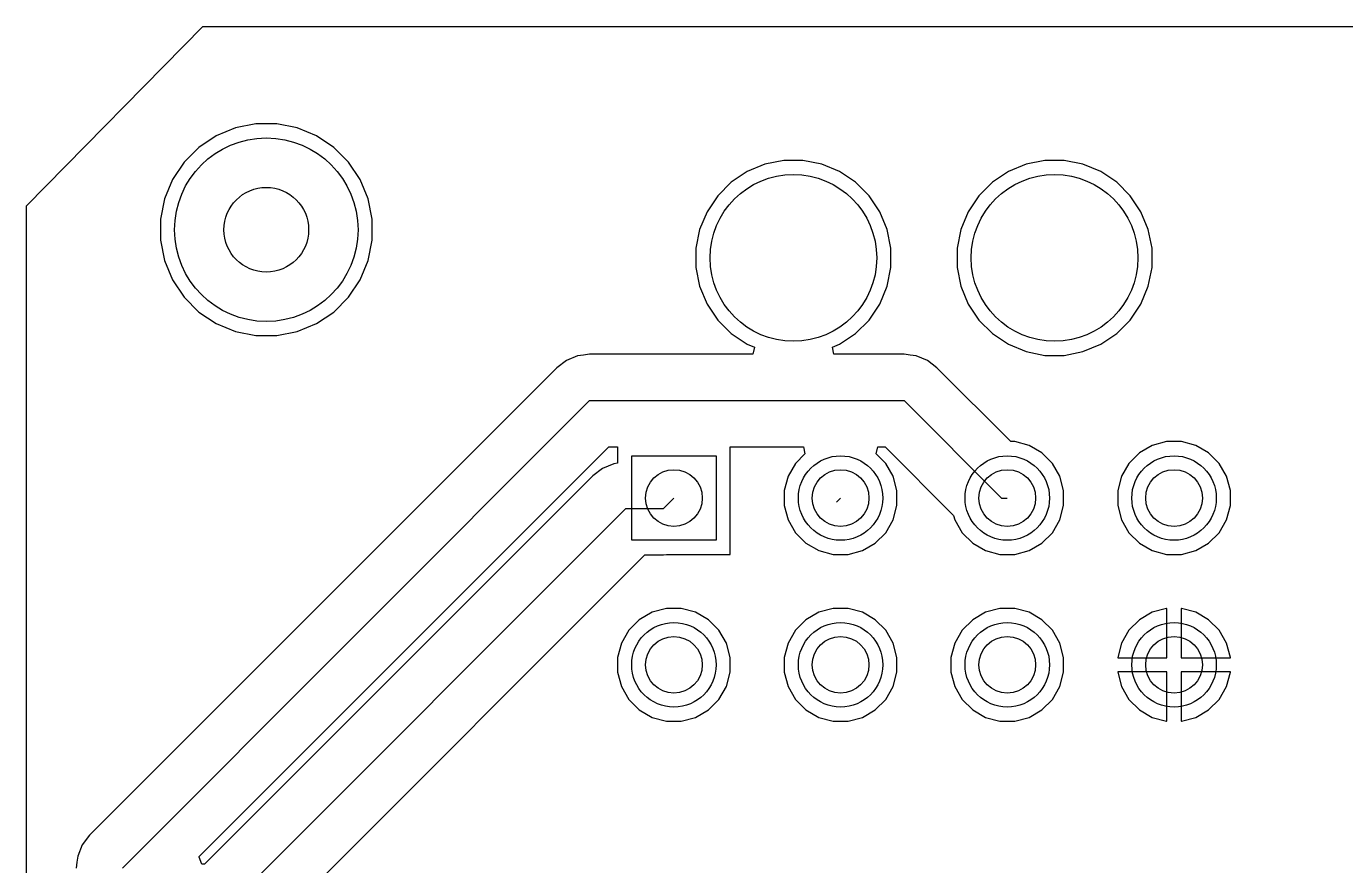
# Model space of a CAD drawing. Header units: inches. Extents: x 58 to 161, y 42 to 107.
# Drawn here: x 58.17 to 81.91, y 92.32 to 107.42 of the extents above; entities that cross this region are included whole.
import ezdxf

# ---------------------------------------------------------------- set-up
doc = ezdxf.new("R2010")
doc.units = ezdxf.units.IN
doc.layers.add('Pad Holes', color=156, linetype='Continuous')
doc.layers.add('Top Layer', color=1, linetype='Continuous')

# ---------------------------------------------------------------- blocks, each defined once
blk = doc.blocks.new('MOLEX_430450800_49')
at = {"layer": 'Pad Holes'}
for centre, radius in [((-9, 3), 0.51), ((-6, 3), 0.51), ((-3, 3), 0.51), ((0, 3), 0.51), ((-9, 0), 0.51), ((-6, 0), 0.51), ((-3, 0), 0.51), ((0, 0), 0.51), ((-6.85, -4.32), 1.5), ((-2.15, -4.32), 1.5)]:
    blk.add_circle(centre, radius, dxfattribs=at)
at = {"layer": 'Top Layer'}
for p, q in [((-0.76, 0.76), (0.76, 0.76)), ((-0.76, -0.76), (-0.76, 0.76)), ((0.76, 0.76), (0.76, -0.76)), ((0.76, -0.76), (-0.76, -0.76))]:
    blk.add_line(p, q, dxfattribs=at)
for centre, radius in [((-9, 3), 0.76), ((-6, 3), 0.76), ((-3, 3), 0.76), ((0, 3), 0.76), ((-9, 0), 0.76), ((-6, 0), 0.76), ((-3, 0), 0.76), ((-6.85, -4.32), 1.5), ((-2.15, -4.32), 1.5)]:
    blk.add_circle(centre, radius, dxfattribs=at)

msp = doc.modelspace()

# ---------------------------------------------------------------- linework, layer by layer
at = {"layer": 'Pad Holes'}
msp.add_circle((62.484, 103.759), 1.651, dxfattribs=at)
at = {"layer": 'Top Layer'}
for p, q in [((58.166, 104.191), (61.341, 107.417)), ((61.341, 107.417), (125.539, 107.417)), ((62.296, 105.664), (61.928, 105.591)), ((62.672, 105.664), (62.296, 105.664)), ((63.04, 105.591), (62.672, 105.664)), ((61.582, 105.447), (61.27, 105.239)), ((61.928, 105.591), (61.582, 105.447)), ((63.386, 105.447), (63.04, 105.591)), ((63.698, 105.239), (63.386, 105.447)), ((61.27, 105.239), (61.004, 104.973)), ((63.964, 104.973), (63.698, 105.239)), ((61.004, 104.973), (60.796, 104.661)), ((64.172, 104.661), (63.964, 104.973)), ((71.457, 104.94), (71.138, 104.807)), ((71.796, 105.007), (71.457, 104.94)), ((72.142, 105.007), (71.796, 105.007)), ((72.481, 104.94), (72.142, 105.007)), ((72.8, 104.807), (72.481, 104.94)), ((76.157, 104.94), (75.838, 104.807)), ((76.496, 105.007), (76.157, 104.94)), ((76.842, 105.007), (76.496, 105.007)), ((77.181, 104.94), (76.842, 105.007)), ((77.5, 104.807), (77.181, 104.94)), ((71.138, 104.807), (70.851, 104.615)), ((73.087, 104.615), (72.8, 104.807)), ((75.838, 104.807), (75.551, 104.615)), ((77.787, 104.615), (77.5, 104.807)), ((60.796, 104.661), (60.652, 104.315)), ((64.316, 104.315), (64.172, 104.661)), ((70.851, 104.615), (70.607, 104.371)), ((73.331, 104.371), (73.087, 104.615)), ((75.551, 104.615), (75.307, 104.371)), ((78.031, 104.371), (77.787, 104.615)), ((60.652, 104.315), (60.579, 103.947)), ((64.389, 103.947), (64.316, 104.315)), ((70.607, 104.371), (70.415, 104.084)), ((73.523, 104.084), (73.331, 104.371)), ((75.307, 104.371), (75.115, 104.084)), ((78.223, 104.084), (78.031, 104.371)), ((58.166, 44.907), (58.166, 104.191)), ((70.415, 104.084), (70.282, 103.765)), ((73.656, 103.765), (73.523, 104.084)), ((75.115, 104.084), (74.982, 103.765)), ((78.356, 103.765), (78.223, 104.084)), ((60.579, 103.947), (60.579, 103.571)), ((64.389, 103.571), (64.389, 103.947)), ((70.282, 103.765), (70.215, 103.426)), ((73.723, 103.426), (73.656, 103.765)), ((74.982, 103.765), (74.915, 103.426)), ((78.423, 103.426), (78.356, 103.765)), ((60.579, 103.571), (60.652, 103.203)), ((64.316, 103.203), (64.389, 103.571)), ((70.215, 103.426), (70.215, 103.08)), ((73.723, 103.08), (73.723, 103.426)), ((74.915, 103.426), (74.915, 103.08)), ((78.423, 103.08), (78.423, 103.426)), ((60.652, 103.203), (60.796, 102.857)), ((64.172, 102.857), (64.316, 103.203)), ((70.215, 103.08), (70.282, 102.741)), ((73.656, 102.741), (73.723, 103.08)), ((74.915, 103.08), (74.982, 102.741)), ((78.356, 102.741), (78.423, 103.08)), ((60.796, 102.857), (61.004, 102.545)), ((63.964, 102.545), (64.172, 102.857)), ((70.282, 102.741), (70.415, 102.422)), ((73.523, 102.422), (73.656, 102.741)), ((74.982, 102.741), (75.115, 102.422)), ((78.223, 102.422), (78.356, 102.741)), ((61.004, 102.545), (61.27, 102.279)), ((63.698, 102.279), (63.964, 102.545)), ((70.415, 102.422), (70.607, 102.135)), ((73.331, 102.135), (73.523, 102.422)), ((75.115, 102.422), (75.307, 102.135)), ((78.031, 102.135), (78.223, 102.422)), ((61.27, 102.279), (61.582, 102.071)), ((63.386, 102.071), (63.698, 102.279)), ((70.607, 102.135), (70.851, 101.891)), ((73.087, 101.891), (73.331, 102.135)), ((75.307, 102.135), (75.551, 101.891)), ((77.787, 101.891), (78.031, 102.135)), ((61.582, 102.071), (61.928, 101.927)), ((61.928, 101.927), (62.296, 101.854)), ((62.296, 101.854), (62.672, 101.854)), ((62.672, 101.854), (63.04, 101.927)), ((63.04, 101.927), (63.386, 102.071)), ((70.851, 101.891), (71.138, 101.699)), ((72.8, 101.699), (73.087, 101.891)), ((75.551, 101.891), (75.838, 101.699)), ((77.5, 101.699), (77.787, 101.891)), ((71.138, 101.699), (71.267, 101.645)), ((71.267, 101.645), (71.242, 101.518)), ((72.671, 101.645), (72.8, 101.699)), ((72.696, 101.518), (72.671, 101.645)), ((75.838, 101.699), (76.157, 101.566)), ((77.181, 101.566), (77.5, 101.699)), ((67.884, 101.407), (67.712, 101.274)), ((68.085, 101.49), (67.884, 101.407)), ((68.193, 101.504), (68.085, 101.49)), ((68.301, 101.518), (68.193, 101.504)), ((71.242, 101.518), (68.301, 101.518)), ((73.964, 101.518), (72.696, 101.518)), ((74.072, 101.504), (73.964, 101.518)), ((74.18, 101.49), (74.072, 101.504)), ((74.381, 101.407), (74.18, 101.49)), ((74.553, 101.274), (74.381, 101.407)), ((76.157, 101.566), (76.496, 101.499)), ((76.496, 101.499), (76.842, 101.499)), ((76.842, 101.499), (77.181, 101.566)), ((67.712, 101.274), (59.304, 92.867)), ((75.88, 99.947), (74.553, 101.274)), ((59.893, 92.278), (68.301, 100.686)), ((68.301, 100.686), (73.964, 100.686)), ((73.964, 100.686), (75.717, 98.933)), ((61.275, 92.483), (68.645, 99.853)), ((68.645, 99.853), (68.805, 99.853)), ((68.805, 99.853), (68.805, 99.558)), ((70.833, 97.919), (70.833, 99.853)), ((70.833, 99.853), (72.152, 99.853)), ((72.178, 99.726), (72.008, 99.556)), ((72.152, 99.853), (72.178, 99.726)), ((73.46, 99.726), (73.486, 99.853)), ((73.63, 99.556), (73.46, 99.726)), ((73.486, 99.853), (73.62, 99.853)), ((73.62, 99.853), (74.853, 98.619)), ((75.952, 99.947), (75.88, 99.947)), ((76.21, 99.878), (75.952, 99.947)), ((76.442, 99.744), (76.21, 99.878)), ((76.63, 99.556), (76.442, 99.744)), ((78.196, 99.744), (78.008, 99.556)), ((78.428, 99.878), (78.196, 99.744)), ((78.686, 99.947), (78.428, 99.878)), ((78.952, 99.947), (78.686, 99.947)), ((79.21, 99.878), (78.952, 99.947)), ((79.442, 99.744), (79.21, 99.878)), ((79.63, 99.556), (79.442, 99.744)), ((68.736, 99.549), (68.535, 99.466)), ((68.805, 99.558), (68.736, 99.549)), ((72.008, 99.556), (71.874, 99.324)), ((73.764, 99.324), (73.63, 99.556)), ((76.764, 99.324), (76.63, 99.556)), ((78.008, 99.556), (77.874, 99.324)), ((79.764, 99.324), (79.63, 99.556)), ((68.362, 99.333), (61.374, 92.345)), ((68.535, 99.466), (68.362, 99.333)), ((71.874, 99.324), (71.805, 99.066)), ((73.833, 99.066), (73.764, 99.324)), ((76.833, 99.066), (76.764, 99.324)), ((77.874, 99.324), (77.805, 99.066)), ((79.833, 99.066), (79.764, 99.324)), ((71.805, 99.066), (71.805, 98.8)), ((73.833, 98.8), (73.833, 99.066)), ((76.833, 98.8), (76.833, 99.066)), ((77.805, 99.066), (77.805, 98.8)), ((79.833, 98.8), (79.833, 99.066)), ((69.63, 98.744), (69.819, 98.933)), ((71.805, 98.8), (71.874, 98.542)), ((72.747, 98.861), (72.819, 98.933)), ((73.764, 98.542), (73.833, 98.8)), ((75.717, 98.933), (75.819, 98.933)), ((76.764, 98.542), (76.833, 98.8)), ((77.805, 98.8), (77.874, 98.542)), ((79.764, 98.542), (79.833, 98.8)), ((61.931, 91.724), (68.951, 98.744)), ((68.951, 98.744), (69.63, 98.744)), ((71.874, 98.542), (72.008, 98.31)), ((73.63, 98.31), (73.764, 98.542)), ((74.853, 98.619), (74.874, 98.542)), ((74.874, 98.542), (75.008, 98.31)), ((76.63, 98.31), (76.764, 98.542)), ((77.874, 98.542), (78.008, 98.31)), ((79.63, 98.31), (79.764, 98.542)), ((72.008, 98.31), (72.196, 98.122)), ((73.442, 98.122), (73.63, 98.31)), ((75.008, 98.31), (75.196, 98.122)), ((76.442, 98.122), (76.63, 98.31)), ((78.008, 98.31), (78.196, 98.122)), ((79.442, 98.122), (79.63, 98.31)), ((72.196, 98.122), (72.428, 97.988)), ((73.21, 97.988), (73.442, 98.122)), ((75.196, 98.122), (75.428, 97.988)), ((76.21, 97.988), (76.442, 98.122)), ((78.196, 98.122), (78.428, 97.988)), ((79.21, 97.988), (79.442, 98.122)), ((62.947, 91.563), (69.296, 97.912)), ((69.296, 97.912), (69.63, 97.912)), ((69.63, 97.912), (69.685, 97.919)), ((69.685, 97.919), (70.833, 97.919)), ((72.428, 97.988), (72.686, 97.919)), ((72.686, 97.919), (72.952, 97.919)), ((72.952, 97.919), (73.21, 97.988)), ((75.428, 97.988), (75.686, 97.919)), ((75.686, 97.919), (75.952, 97.919)), ((75.952, 97.919), (76.21, 97.988)), ((78.428, 97.988), (78.686, 97.919)), ((78.686, 97.919), (78.952, 97.919)), ((78.952, 97.919), (79.21, 97.988)), ((69.428, 96.878), (69.196, 96.744)), ((69.686, 96.947), (69.428, 96.878)), ((69.952, 96.947), (69.686, 96.947)), ((70.21, 96.878), (69.952, 96.947)), ((70.442, 96.744), (70.21, 96.878)), ((72.428, 96.878), (72.196, 96.744)), ((72.686, 96.947), (72.428, 96.878)), ((72.952, 96.947), (72.686, 96.947)), ((73.21, 96.878), (72.952, 96.947)), ((73.442, 96.744), (73.21, 96.878)), ((75.428, 96.878), (75.196, 96.744)), ((75.686, 96.947), (75.428, 96.878)), ((75.952, 96.947), (75.686, 96.947)), ((76.21, 96.878), (75.952, 96.947)), ((76.442, 96.744), (76.21, 96.878)), ((78.428, 96.878), (78.196, 96.744)), ((78.686, 96.947), (78.428, 96.878)), ((78.692, 96.947), (78.686, 96.947)), ((78.692, 96.06), (78.692, 96.947)), ((78.952, 96.947), (78.946, 96.947)), ((78.946, 96.947), (78.946, 96.06)), ((79.21, 96.878), (78.952, 96.947)), ((79.442, 96.744), (79.21, 96.878)), ((69.196, 96.744), (69.008, 96.556)), ((70.63, 96.556), (70.442, 96.744)), ((72.196, 96.744), (72.008, 96.556)), ((73.63, 96.556), (73.442, 96.744)), ((75.196, 96.744), (75.008, 96.556)), ((76.63, 96.556), (76.442, 96.744)), ((78.196, 96.744), (78.008, 96.556)), ((79.63, 96.556), (79.442, 96.744)), ((69.008, 96.556), (68.874, 96.324)), ((70.764, 96.324), (70.63, 96.556)), ((72.008, 96.556), (71.874, 96.324)), ((73.764, 96.324), (73.63, 96.556)), ((75.008, 96.556), (74.874, 96.324)), ((76.764, 96.324), (76.63, 96.556)), ((78.008, 96.556), (77.874, 96.324)), ((79.764, 96.324), (79.63, 96.556)), ((68.874, 96.324), (68.805, 96.066)), ((70.833, 96.066), (70.764, 96.324)), ((71.874, 96.324), (71.805, 96.066)), ((73.833, 96.066), (73.764, 96.324)), ((74.874, 96.324), (74.805, 96.066)), ((76.833, 96.066), (76.764, 96.324)), ((77.874, 96.324), (77.805, 96.066)), ((79.833, 96.066), (79.764, 96.324)), ((68.805, 96.066), (68.805, 95.8)), ((70.833, 95.8), (70.833, 96.066)), ((71.805, 96.066), (71.805, 95.8)), ((73.833, 95.8), (73.833, 96.066)), ((74.805, 96.066), (74.805, 95.8)), ((76.833, 95.8), (76.833, 96.066)), ((77.805, 96.066), (77.805, 96.06)), ((77.805, 96.06), (78.692, 96.06)), ((78.946, 96.06), (79.833, 96.06)), ((79.833, 96.06), (79.833, 96.066)), ((68.805, 95.8), (68.874, 95.542)), ((70.764, 95.542), (70.833, 95.8)), ((71.805, 95.8), (71.874, 95.542)), ((73.764, 95.542), (73.833, 95.8)), ((74.805, 95.8), (74.874, 95.542)), ((76.764, 95.542), (76.833, 95.8)), ((78.692, 95.806), (77.805, 95.806)), ((77.805, 95.806), (77.805, 95.8)), ((77.805, 95.8), (77.874, 95.542)), ((78.692, 94.919), (78.692, 95.806)), ((79.833, 95.806), (78.946, 95.806)), ((78.946, 95.806), (78.946, 94.919)), ((79.764, 95.542), (79.833, 95.8)), ((79.833, 95.8), (79.833, 95.806)), ((68.874, 95.542), (69.008, 95.31)), ((70.63, 95.31), (70.764, 95.542)), ((71.874, 95.542), (72.008, 95.31)), ((73.63, 95.31), (73.764, 95.542)), ((74.874, 95.542), (75.008, 95.31)), ((76.63, 95.31), (76.764, 95.542)), ((77.874, 95.542), (78.008, 95.31)), ((79.63, 95.31), (79.764, 95.542)), ((69.008, 95.31), (69.196, 95.122)), ((70.442, 95.122), (70.63, 95.31)), ((72.008, 95.31), (72.196, 95.122)), ((73.442, 95.122), (73.63, 95.31)), ((75.008, 95.31), (75.196, 95.122)), ((76.442, 95.122), (76.63, 95.31)), ((78.008, 95.31), (78.196, 95.122)), ((79.442, 95.122), (79.63, 95.31)), ((69.196, 95.122), (69.428, 94.988)), ((69.428, 94.988), (69.686, 94.919)), ((69.952, 94.919), (70.21, 94.988)), ((70.21, 94.988), (70.442, 95.122)), ((72.196, 95.122), (72.428, 94.988)), ((72.428, 94.988), (72.686, 94.919)), ((72.952, 94.919), (73.21, 94.988)), ((73.21, 94.988), (73.442, 95.122)), ((75.196, 95.122), (75.428, 94.988)), ((75.428, 94.988), (75.686, 94.919)), ((75.952, 94.919), (76.21, 94.988)), ((76.21, 94.988), (76.442, 95.122)), ((78.196, 95.122), (78.428, 94.988)), ((78.428, 94.988), (78.686, 94.919)), ((78.952, 94.919), (79.21, 94.988)), ((79.21, 94.988), (79.442, 95.122)), ((69.686, 94.919), (69.952, 94.919)), ((72.686, 94.919), (72.952, 94.919)), ((75.686, 94.919), (75.952, 94.919)), ((78.686, 94.919), (78.692, 94.919)), ((78.946, 94.919), (78.952, 94.919)), ((59.304, 92.867), (59.172, 92.695)), ((59.172, 92.695), (59.089, 92.494)), ((59.075, 92.386), (59.061, 92.278)), ((59.089, 92.494), (59.075, 92.386)), ((61.274, 92.475), (61.275, 92.483)), ((61.321, 92.349), (61.274, 92.475)), ((61.374, 92.345), (61.321, 92.349))]:
    msp.add_line(p, q, dxfattribs=at)
msp.add_circle((62.484, 103.759), 0.762, dxfattribs=at)

# ---------------------------------------------------------------- block references
at = {"rotation": 180}
msp.add_blockref('MOLEX_430450800_49', (69.819, 98.933), dxfattribs=at)

doc.saveas('drawing.dxf')
